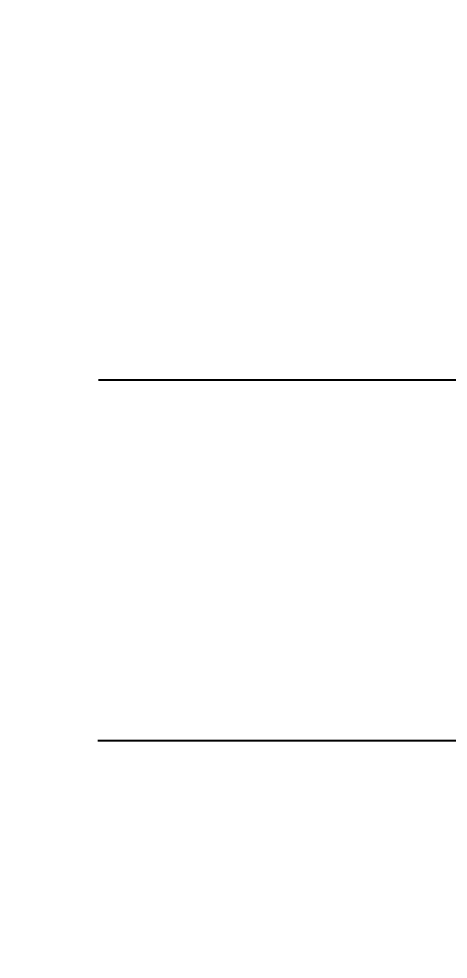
# Model space of a CAD drawing. Header units: inches. Extents: x 0 to 77285, y -118 to 40065.
# Drawn here: x 4620 to 4858, y 22859 to 23381 of the extents above; entities that cross this region are included whole.
import ezdxf

# ---------------------------------------------------------------- set-up
doc = ezdxf.new("R2010")
doc.units = ezdxf.units.IN
doc.header["$LTSCALE"] = 5
doc.header["$MEASUREMENT"] = 0
doc.styles.add('SCI', font='')
doc.styles.get('SCI').set_extended_font_data('Gulim')
doc.dimstyles.new('SCH', dxfattribs={"dimtxt": 2.5, "dimasz": 2, "dimexe": 1.25, "dimexo": 0.625, "dimtad": 1, "dimdec": 8, "dimtxsty": 'SCI', "dimcen": 2.5, "dimclrd": 4, "dimclre": 4, "dimclrt": 7, "dimadec": 8, "dimazin": 2, "dimtfac": 1, "dimtdec": 8, "dimtmove": 0, "dimatfit": 3, "dimfxl": 1, "dimarcsym": 0})

# ---------------------------------------------------------------- blocks, each defined once
blk = doc.blocks.new('*D416')
at = {"color": 4, "lineweight": -2, "transparency": 16777216}
for p, q in [((4663.64, 22980.55), (6018.41, 22980.55)), ((5918.41, 22820.55), (5918.41, 15530.55)), ((4663.64, 15370.55), (6018.41, 15370.55))]:
    blk.add_line(p, q, dxfattribs=at)
at = {"color": 4, "transparency": 16777216}
for points in [[(5891.74, 22820.55), (5945.07, 22820.55), (5918.41, 22980.55)], [(5891.74, 15530.55), (5945.07, 15530.55), (5918.41, 15370.55)]]:
    blk.add_solid(points, dxfattribs=at)
at = {"layer": 'Defpoints', "color": 0, "transparency": 16777216}
for p in [(4613.64, 22980.55), (4613.64, 15370.55), (5918.41, 15370.55)]:
    blk.add_point(p, dxfattribs=at)
at = {"color": 7, "transparency": 16777216, "insert": (5765.61, 19175.55), "char_height": 200, "attachment_point": 5, "rotation": 90, "style": 'SCI'}
blk.add_mtext('7610', dxfattribs=at)
blk = doc.blocks.new('*D546')
at = {"color": 4, "lineweight": -2, "transparency": 16777216}
for p, q in [((4650.14, 23705.55), (6018.41, 23705.55)), ((5918.41, 23545.55), (5918.41, 23340.55)), ((4664.14, 23180.55), (6018.41, 23180.55))]:
    blk.add_line(p, q, dxfattribs=at)
at = {"color": 4, "transparency": 16777216}
for points in [[(5891.74, 23545.55), (5945.07, 23545.55), (5918.41, 23705.55)], [(5891.74, 23340.55), (5945.07, 23340.55), (5918.41, 23180.55)]]:
    blk.add_solid(points, dxfattribs=at)
at = {"layer": 'Defpoints', "color": 0, "transparency": 16777216}
for p in [(4600.14, 23705.55, 0), (4614.14, 23180.55), (5918.41, 23180.55)]:
    blk.add_point(p, dxfattribs=at)
at = {"color": 7, "transparency": 16777216, "insert": (5765.88, 23454.75), "char_height": 200, "attachment_point": 5, "rotation": 90, "style": 'SCI'}
blk.add_mtext('525', dxfattribs=at)

msp = doc.modelspace()

# ---------------------------------------------------------------- dimensions: what is measured, and where the dimension line sits
dim = msp.add_linear_dim(base=(5918.4062030625, 23180.5504762948), p1=(4600.1358386255, 23705.5504762972, 0.0000000047), p2=(4614.1358386255, 23180.5504762948), angle=90, dimstyle='SCH', override={"dimscale": 80})
dim.commit()
dim.dimension.update_dxf_attribs({"geometry": '*D546', "text_midpoint": (5918.4062030625, 23454.7535094417), "dimtype": 160})
dim = msp.add_linear_dim(base=(5918.4062030625, 15370.550476295), p1=(4613.6358386255, 22980.550476295), p2=(4613.6358386255, 15370.550476295), angle=90, dimstyle='SCH', override={"dimscale": 80})
dim.commit()
dim.dimension.update_dxf_attribs({"geometry": '*D416', "text_midpoint": (5765.6099314247, 19175.550476295)})

doc.saveas('drawing.dxf')
